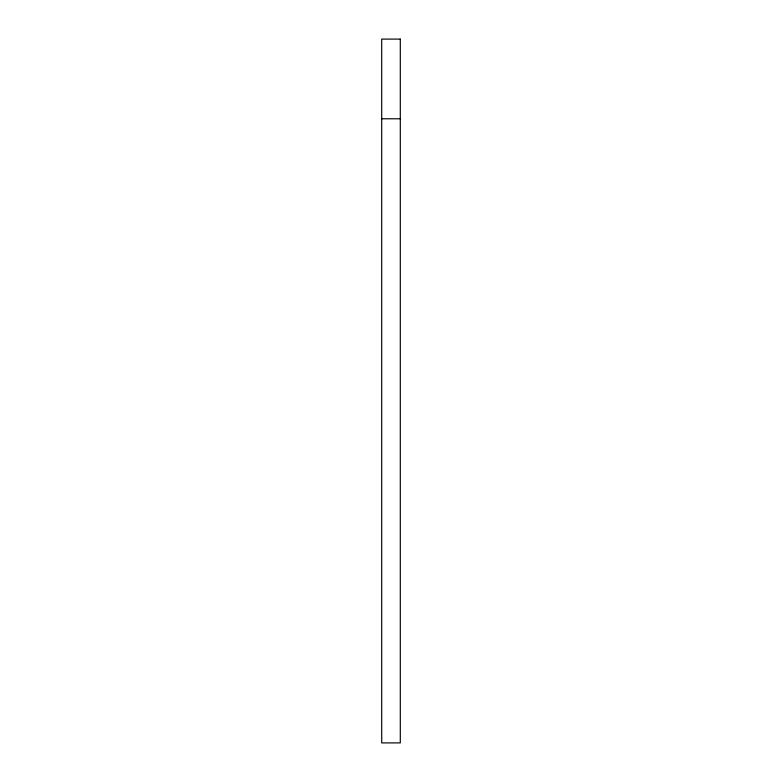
<?xml version="1.0" encoding="UTF-8"?>
<svg xmlns="http://www.w3.org/2000/svg" width="782" height="782" viewBox="0 0 782 782"><rect width="100%" height="100%" fill="white"/><g stroke="black" fill="none" stroke-linecap="round" stroke-linejoin="round"><path stroke-width="1.17" d="M381.704 118.776L400.296 118.776M400.296 39.1L381.704 39.1L381.704 742.9L400.296 742.9L400.296 39.1"/></g></svg>
